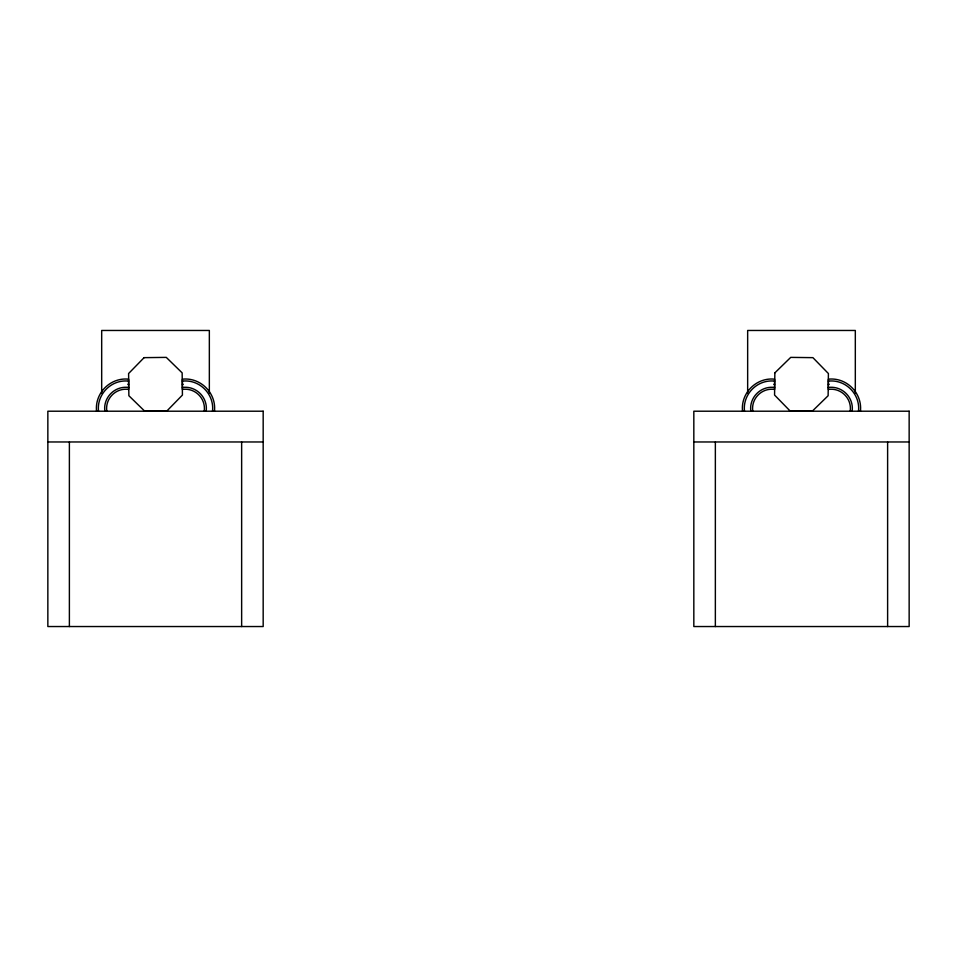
<?xml version="1.0" encoding="UTF-8"?>
<svg xmlns="http://www.w3.org/2000/svg" width="957" height="957" viewBox="0 0 957 957"><rect width="100%" height="100%" fill="white"/><g stroke="black" fill="none" stroke-linecap="round" stroke-linejoin="round"><path stroke-width="1.44" d="M106.801 411.211C104.983 398.519 115.905 387.597 128.597 389.415L128.597 379.175C110.486 377.178 94.564 393.1 96.561 411.211M752.776 411.211C750.958 398.519 761.88 387.597 774.572 389.415L774.572 379.175C756.461 377.178 740.539 393.1 742.536 411.211M104.851 411.211C102.985 397.49 114.876 385.599 128.597 387.465M750.826 411.211C748.96 397.49 760.851 385.599 774.572 387.465M98.511 411.211C96.549 394.14 111.526 379.163 128.597 381.125M744.486 411.211C742.524 394.14 757.501 379.163 774.572 381.125M127.855 384.307L128.597 384.295M773.83 384.307L774.572 384.295M47.85 441.967L263.175 441.967M693.825 441.967L909.15 441.967M828.403 387.465C842.124 385.599 854.015 397.49 852.149 411.211M182.428 387.465C196.149 385.599 208.04 397.49 206.174 411.211M828.403 384.295L829.145 384.307M182.428 384.295L183.17 384.307M828.403 381.125C845.474 379.163 860.451 394.14 858.489 411.211M182.428 381.125C199.499 379.163 214.476 394.14 212.514 411.211M860.439 411.211C862.436 393.1 846.514 377.178 828.403 379.175L828.403 389.415C841.095 387.597 852.017 398.519 850.199 411.211M214.464 411.211C216.461 393.1 200.539 377.178 182.428 379.175L182.428 389.415C195.12 387.597 206.042 398.519 204.224 411.211M887.618 442.074L887.618 626.536M855.319 393.267L855.319 330.464L747.656 330.464L747.656 393.267M715.358 442.074L715.358 626.536M241.643 442.074L241.643 626.536M209.344 393.267L209.344 330.464L101.681 330.464L101.681 393.267M69.383 442.074L69.383 626.536M774.847 372.871L774.572 395.062L790.063 410.936L812.254 411.211L828.128 395.72L828.403 373.529L812.912 357.655L790.721 357.38L774.847 372.871M144.088 357.655L128.597 373.529L128.872 395.72L144.746 411.211L166.937 410.936L182.428 395.062L182.153 372.871L166.279 357.38L144.088 357.655M263.175 411.211L47.85 411.211L47.85 626.536L263.175 626.536L263.175 411.211M909.15 411.211L693.825 411.211L693.825 626.536L909.15 626.536L909.15 411.211"/></g></svg>
